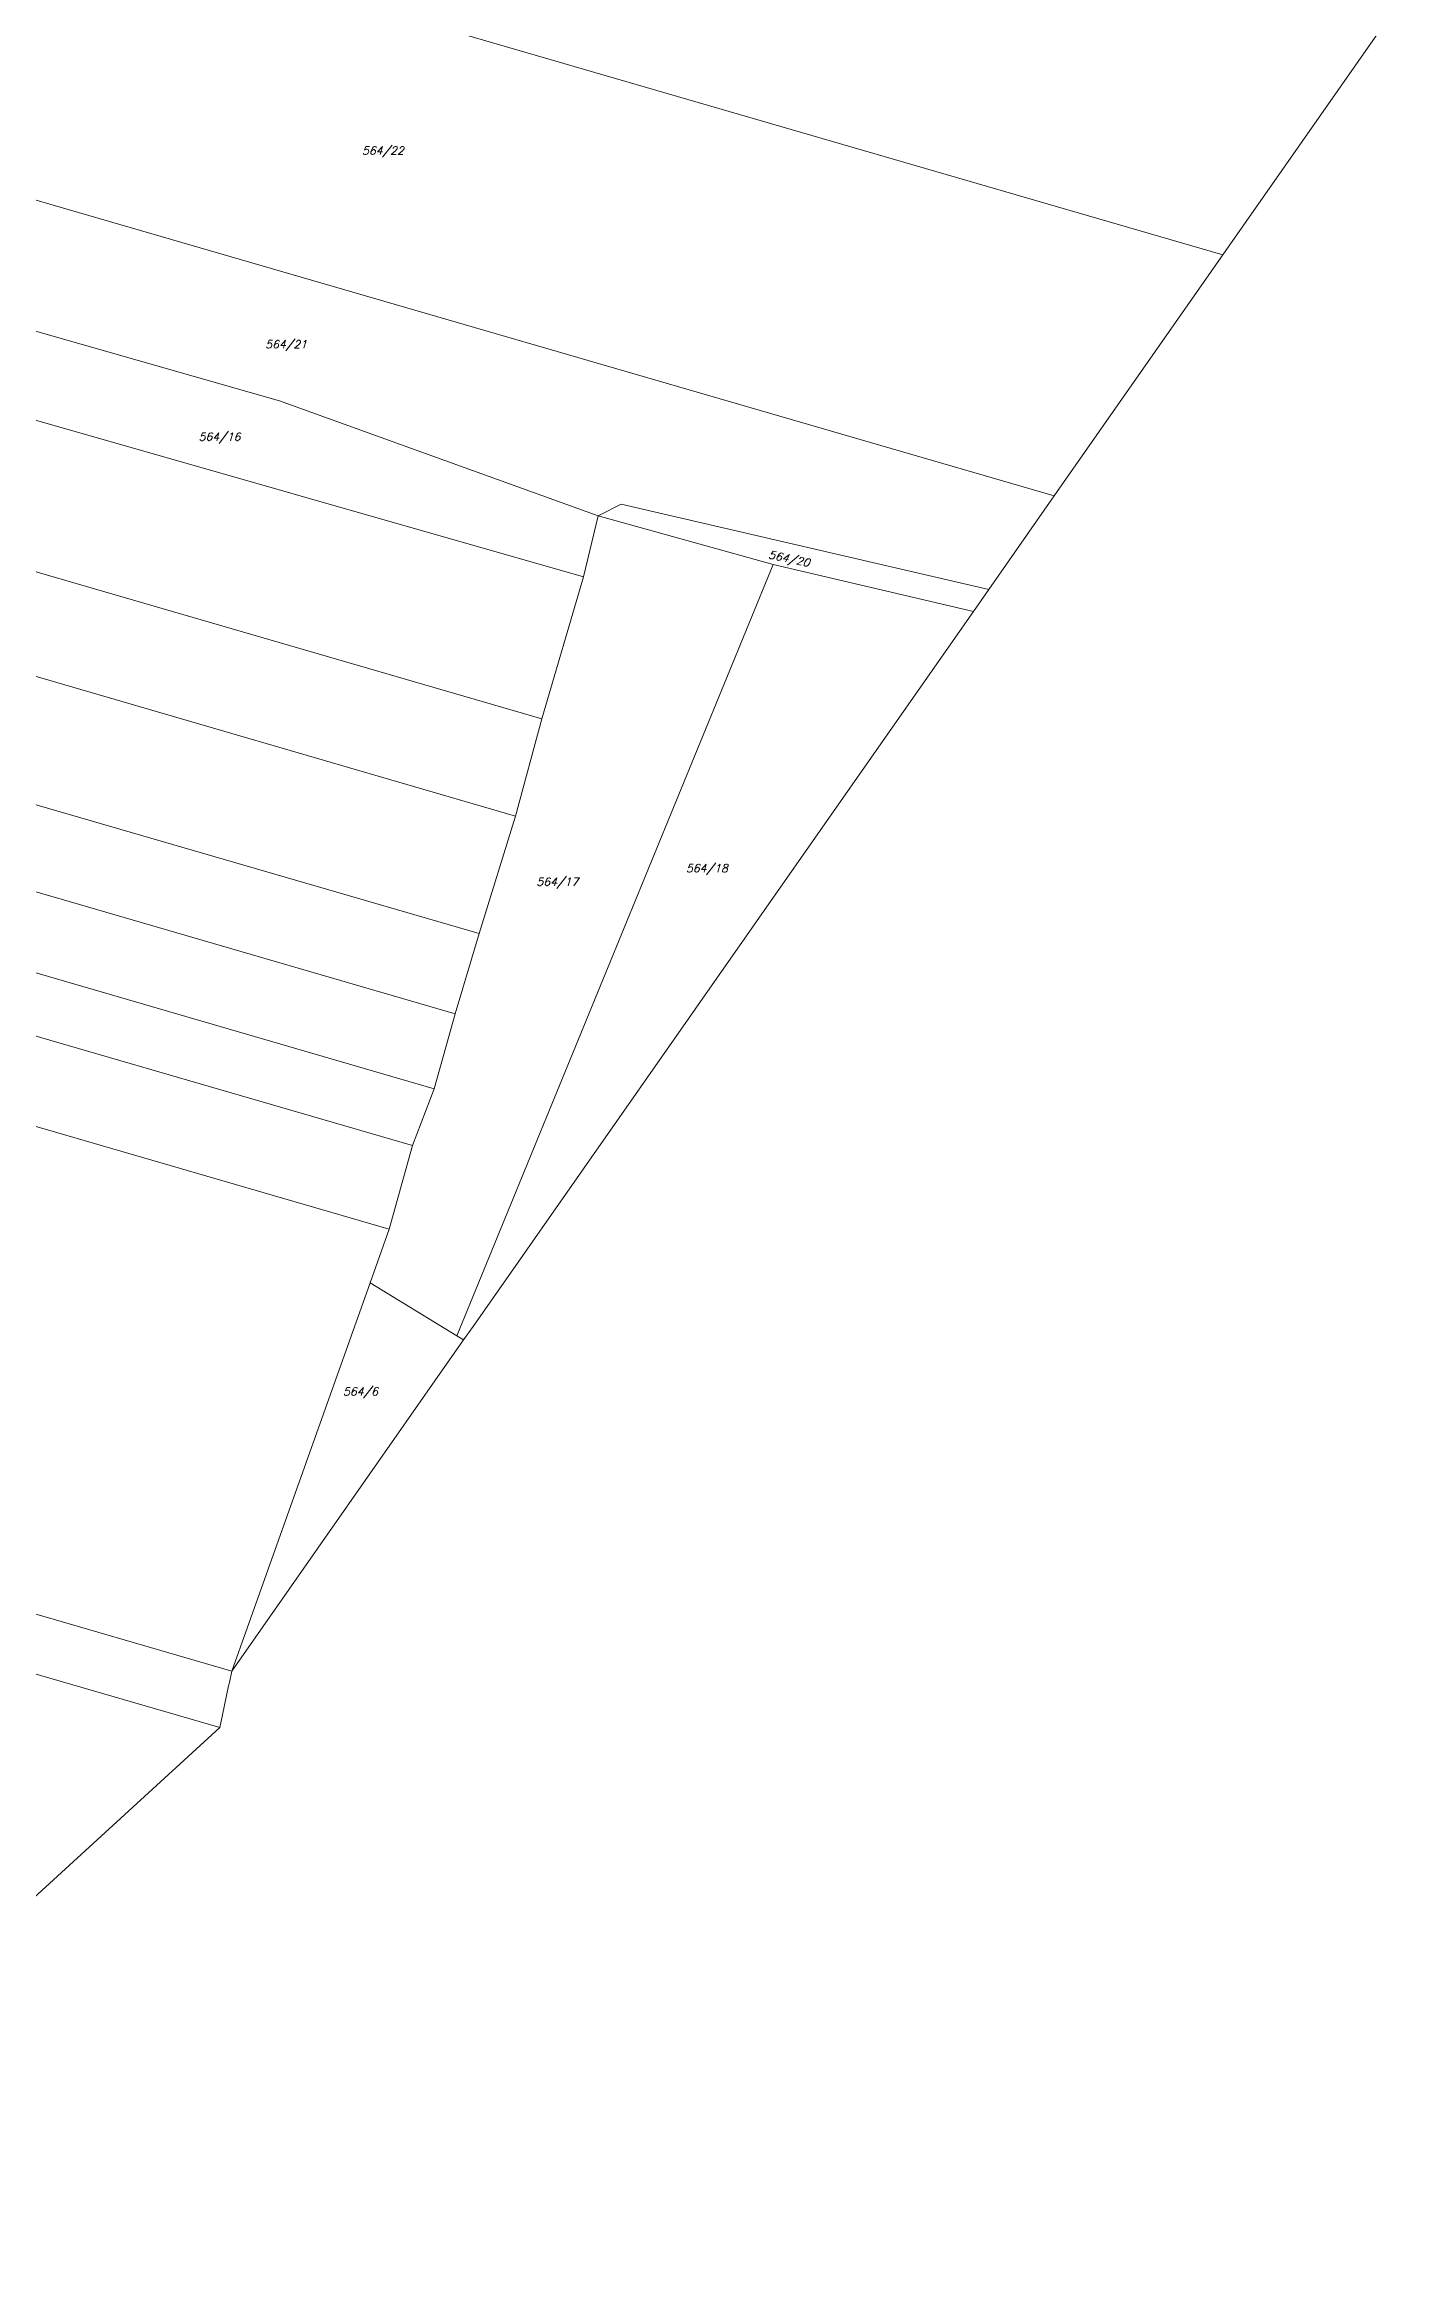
# Model space of a CAD drawing. Header units: millimetres. Extents: x -626414 to -622734, y -1174816 to -1171998.
# Drawn here: x -623969.9 to -623685.2, y -1174052.6 to -1173581.1 of the extents above; entities that cross this region are included whole.
import ezdxf
from ezdxf.enums import TextEntityAlignment as Align

# ---------------------------------------------------------------- set-up
doc = ezdxf.new("R2010")
doc.units = ezdxf.units.MM
doc.layers.add('Dobrinsko_hranice parcel', color=7, linetype='Continuous', lineweight=0)
doc.layers.add('Dobrinsko_parcelní čísla', color=7, linetype='Continuous', lineweight=0)
doc.styles.add('Style-ITALICS', font='ITALICS.shx')

msp = doc.modelspace()

# ---------------------------------------------------------------- linework, layer by layer
at = {"layer": 'Dobrinsko_hranice parcel', "color": 7, "linetype": 'Continuous', "lineweight": 13}
for p, q in [((-623719.56, -1173625.85), (-624029.02, -1173535.95)), ((-623685.22, -1173576.78), (-623719.56, -1173625.85)), ((-623755.4, -1173677.08), (-624062.3, -1173587.97)), ((-623719.56, -1173625.85), (-623755.4, -1173677.08)), ((-623919.97, -1173656.88), (-623992.75, -1173636.11)), ((-624105.45, -1173654.3), (-623864.21, -1173724.46)), ((-623997.39, -1173653.65), (-623855.37, -1173694.27)), ((-623852.26, -1173681.27), (-623919.97, -1173656.88)), ((-624117.46, -1173673.07), (-623869.81, -1173745.1)), ((-623852.26, -1173681.27), (-623847.37, -1173678.8)), ((-623847.37, -1173678.8), (-623769.32, -1173696.97)), ((-623755.4, -1173677.08), (-623769.32, -1173696.97)), ((-623852.26, -1173681.27), (-623855.37, -1173694.27)), ((-623815.13, -1173691.67), (-623852.26, -1173681.27)), ((-623815.13, -1173691.67), (-623882.33, -1173855.49)), ((-623815.13, -1173691.67), (-623772.57, -1173701.62)), ((-624132.14, -1173696.03), (-623877.59, -1173770.07)), ((-623855.37, -1173694.27), (-623864.21, -1173724.46)), ((-623769.32, -1173696.97), (-623772.57, -1173701.62)), ((-623772.57, -1173701.62), (-623808.12, -1173752.43)), ((-624142.12, -1173711.63), (-623882.64, -1173787.09)), ((-624151.42, -1173726.15), (-623887.11, -1173803.02)), ((-623864.21, -1173724.46), (-623869.81, -1173745.1)), ((-624158.66, -1173737.45), (-623891.72, -1173815.09)), ((-623869.81, -1173745.1), (-623877.59, -1173770.07)), ((-624169.18, -1173753.62), (-623896.7, -1173832.87)), ((-623808.12, -1173752.43), (-623878.86, -1173853.53)), ((-623877.59, -1173770.07), (-623882.64, -1173787.09)), ((-623882.64, -1173787.09), (-623887.11, -1173803.02)), ((-623887.11, -1173803.02), (-623891.72, -1173815.09)), ((-623891.72, -1173815.09), (-623896.7, -1173832.87)), ((-623900.71, -1173844.22), (-623896.7, -1173832.87)), ((-623930.11, -1173926.77), (-623900.71, -1173844.22)), ((-623900.71, -1173844.22), (-623882.33, -1173855.49)), ((-623878.86, -1173853.53), (-623880.87, -1173856.39)), ((-623880.87, -1173856.39), (-623930.11, -1173926.77)), ((-623882.33, -1173855.49), (-623880.87, -1173856.39)), ((-623930.11, -1173926.77), (-624038.11, -1173895.26)), ((-623991.49, -1173921.62), (-623932.67, -1173938.72)), ((-623930.62, -1173929.16), (-623930.78, -1173929.9)), ((-623930.11, -1173926.77), (-623930.62, -1173929.16)), ((-623930.78, -1173929.9), (-623932.09, -1173936.01)), ((-623932.09, -1173936.01), (-623932.67, -1173938.72)), ((-623932.67, -1173938.72), (-624056.99, -1174052.62))]:
    msp.add_line(p, q, dxfattribs=at)

# ---------------------------------------------------------------- texts
at = {"layer": 'Dobrinsko_parcelní čísla', "color": 7, "linetype": 'Continuous', "lineweight": 0, "style": 'Style-ITALICS'}
for s, p in [('564/22', (-623897.99, -1173604.555)), ('564/21', (-623918.56, -1173645.715)), ('564/16', (-623932.7, -1173665.335)), ('564/17', (-623860.95, -1173759.875)), ('564/18', (-623829.18, -1173757.025)), ('564/6', (-623902.76, -1173868.185))]:
    msp.add_text(s, height=1.7, dxfattribs=at).set_placement(p, align=Align.CENTER)
msp.add_text('564/20', height=1.7, rotation=348, dxfattribs=at).set_placement((-623811.888, -1173691.225), align=Align.CENTER)

doc.saveas('drawing.dxf')
